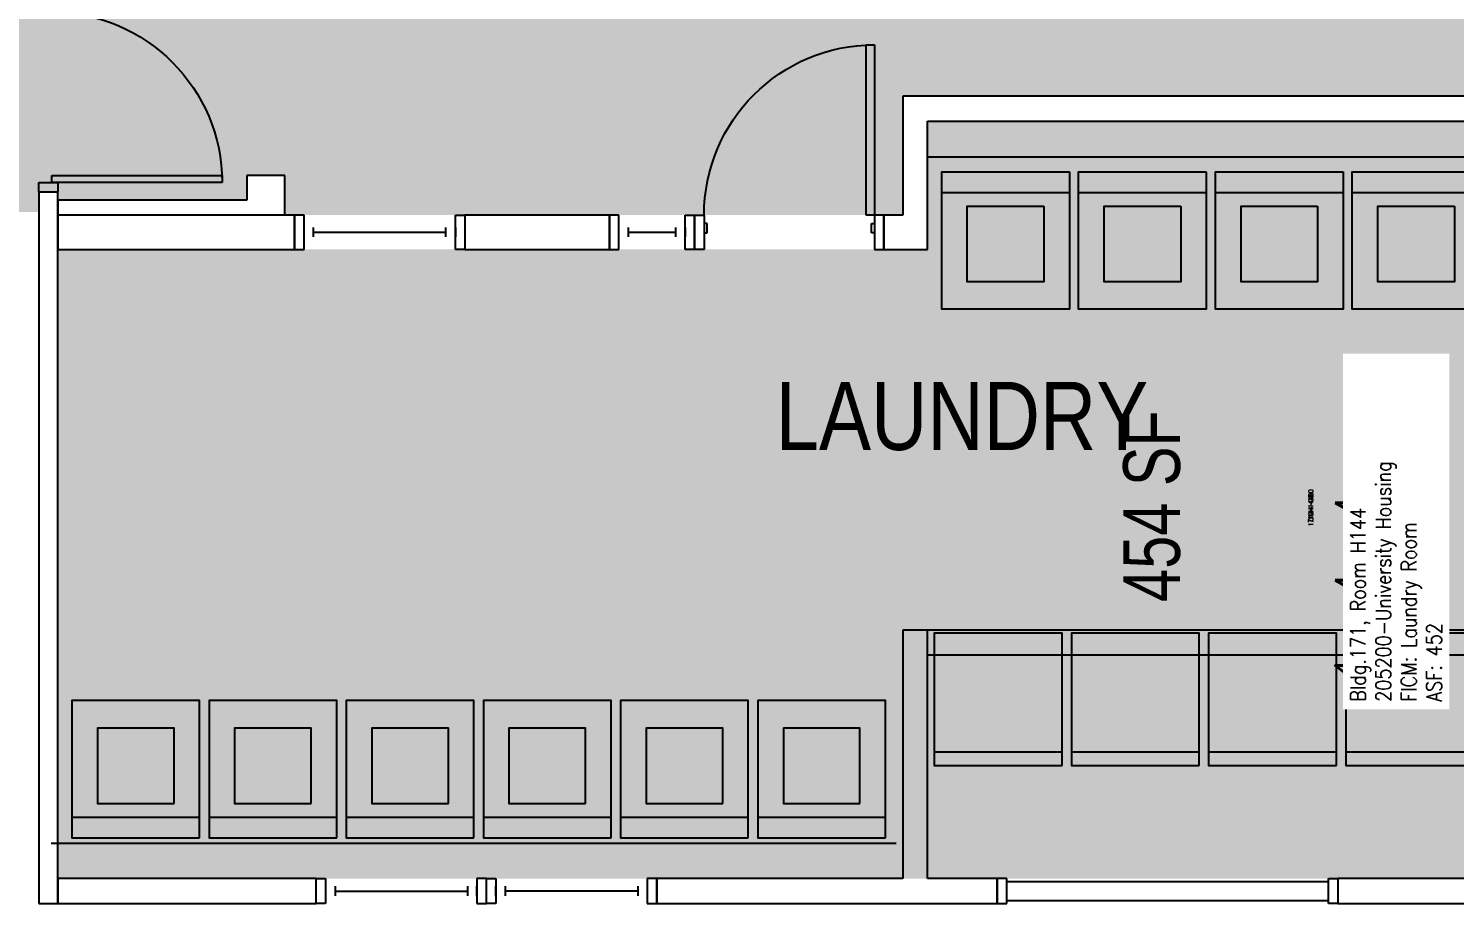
# Model space of a CAD drawing. Header units: inches. Extents: x -183 to 3698, y -798 to 1721.
# Drawn here: x 1862.7 to 2164.1, y 1115.1 to 1300.1 of the extents above; entities that cross this region are included whole.
import ezdxf
from ezdxf.enums import TextEntityAlignment as Align

# ---------------------------------------------------------------- set-up
doc = ezdxf.new("R2010")
doc.units = ezdxf.units.IN
doc.header["$LTSCALE"] = 96
doc.header["$MEASUREMENT"] = 0
doc.layers.get('0').update_dxf_attribs({"plot": 0})
doc.layers.get('DEFPOINTS').update_dxf_attribs({"color": 40})
for name, color, linetype in [('A-AREA-IDEN', 1, 'Continuous'), ('A-DOOR', 2, 'Continuous'), ('A-GLAZ', 1, 'Continuous'), ('A-IDEN-RNUM', 7, 'Continuous'), ('A-IDEN-SNUM', 4, 'Continuous'), ('A-IDEN-VNUM', 4, 'Continuous'), ('A-MISC', 2, 'Continuous'), ('A-WALL', 5, 'Continuous'), ('AREA-TEXT', 3, 'Continuous'), ('P-FIXTURE', 1, 'Continuous'), ('Rooms-Category-Color', 7, 'Continuous'), ('Rooms-College-Color', 7, 'Continuous'), ('Rooms-Department-Color', 7, 'Continuous'), ('Rooms-Division-Color', 7, 'Continuous'), ('Rooms-Information', 7, 'Continuous')]:
    doc.layers.add(name, color=color, linetype=linetype)
doc.styles.add('AREA', font='arial.ttf', dxfattribs={"width": 0.75, "height": 12})
doc.styles.add('ROOMSNUMBER', font='txt.shx', dxfattribs={"height": 0.03})
doc.styles.add('ROOMVNUMBER', font='simplex.shx', dxfattribs={"width": 0.85})
doc.styles.get("Standard").update_dxf_attribs({"font": 'ARIALN.TTF'})

# ---------------------------------------------------------------- blocks, each defined once
blk = doc.blocks.new('APPL_MISC_WASHER 26X26_P')
at = {"color": 2, "linetype": 'ByBlock', "lineweight": -2}
blk.add_line((0.15, -0.5), (0.15, 0.5), dxfattribs=at)
for points in [[(0, 0.5), (1, 0.5), (1, -0.5), (0, -0.5)], [(0.25, 0.3), (0.8, 0.3), (0.8, -0.3), (0.25, -0.3)]]:
    blk.add_lwpolyline(points, close=True, dxfattribs=at)
at = {"layer": 'DEFPOINTS', "color": 2, "linetype": 'ByBlock', "lineweight": -2}
for p in [(0, 0.5), (0, -0.5)]:
    blk.add_point(p, dxfattribs=at)
blk = doc.blocks.new('I_APPL_MISC_DRYER 28X26_P')
at = {"color": 2, "linetype": 'ByBlock', "lineweight": -2}
blk.add_line((0.1, -0.5), (0.1, 0.5), dxfattribs=at)
blk.add_lwpolyline([(0, -0.5), (1, -0.5), (1, 0.5), (0, 0.5)], close=True, dxfattribs=at)
at = {"layer": 'DEFPOINTS', "color": 2, "linetype": 'ByBlock', "lineweight": -2}
for p in [(0, 0.5), (0, -0.5)]:
    blk.add_point(p, dxfattribs=at)

msp = doc.modelspace()

# ---------------------------------------------------------------- hatches: boundary and pattern name
at = {"layer": 'Rooms-Category-Color', "true_color": 0xadadad}
msp.add_hatch(color=253, dxfattribs=at).paths.add_polyline_path([(2434.81, 1302.06), (2431.28, 1305.6), (2404.37, 1332.5), (2404.37, 1345.75), (2041.22, 1345.75), (2041.22, 1370.75), (1958.89, 1370.75), (1958.89, 1345.75), (1868.87, 1345.75), (1868.87, 1341.5), (1864.87, 1341.5), (1864.87, 1343.19), (1824.87, 1343.19), (1824.87, 1338), (1816.87, 1338), (1816.87, 1346.37), (1715.13, 1346.37), (1715.13, 1362.37), (1654.13, 1362.37), (1654.13, 1346.37), (1376.13, 1346.37), (1376.13, 1477.38), (1260.13, 1477.38), (1260.13, 1346.37), (780.38, 1346.37), (780.38, 1341.5), (776.38, 1341.5), (776.38, 1342.96), (736.38, 1342.96), (736.38, 1338), (728.38, 1338), (728.38, 1345.75), (673.36, 1345.75), (673.36, 1370.75), (591.03, 1370.75), (591.03, 1345.75), (233.3, 1345.75), (233.5, 1285.75), (632.97, 1285.75), (632.97, 1237.75), (768, 1237.75), (776.38, 1237.75), (776.38, 1265.5), (780.38, 1265.5), (780.38, 1263.75), (820.38, 1263.75), (820.38, 1269), (828.38, 1269), (828.38, 1237.75), (939.72, 1237.75), (939.72, 1276.67), (1347.19, 1276.67), (1347.19, 1190.38), (1378.69, 1190.38), (1378.69, 1188), (1373.19, 1188), (1373.19, 1151.12), (1373.19, 1146.75), (1375.19, 1146.75), (1375.19, 1142.75), (1451.19, 1142.75), (1451.19, 1146.75), (1453.11, 1146.75), (1453.19, 1151.12), (1453.19, 1188), (1447.69, 1188), (1447.69, 1190.38), (1479.65, 1190.38), (1479.65, 1209.17), (1484.9, 1209.17), (1484.9, 1255.17), (1479.65, 1255.17), (1479.65, 1276.67), (1571.65, 1276.67), (1571.65, 1261.25), (1860.5, 1261.25), (1864.87, 1261.25), (1864.87, 1265.5), (1868.87, 1265.5), (1868.87, 1263.75), (1908.87, 1263.75), (1908.87, 1269), (1916.87, 1269), (1916.87, 1260.62), (2047.49, 1260.62), (2047.49, 1285.75), (2323.85, 1285.75), (2348.97, 1260.62), (2386.31, 1260.62), (2392.39, 1259.63)])
at = {"layer": 'Rooms-Category-Color', "true_color": 0x728ef3}
msp.add_hatch(color=171, dxfattribs=at).paths.add_polyline_path([(2052.74, 1280.5), (2052.74, 1253.37), (1868.87, 1253.37), (1868.87, 1120.37), (2238.63, 1120.37), (2285.08, 1166.83), (2284.28, 1167.62), (2259.74, 1167.62), (2259.74, 1172.87), (2286.46, 1172.87), (2288.8, 1170.54), (2360.21, 1241.96), (2321.67, 1280.5)])
at = {"layer": 'Rooms-College-Color', "true_color": 0xadadad}
for points in [[(2434.81, 1302.06), (2431.28, 1305.6), (2404.37, 1332.5), (2404.37, 1345.75), (2041.22, 1345.75), (2041.22, 1370.75), (1958.89, 1370.75), (1958.89, 1345.75), (1868.87, 1345.75), (1868.87, 1341.5), (1864.87, 1341.5), (1864.87, 1343.19), (1824.87, 1343.19), (1824.87, 1338), (1816.87, 1338), (1816.87, 1346.37), (1715.13, 1346.37), (1715.13, 1362.37), (1654.13, 1362.37), (1654.13, 1346.37), (1376.13, 1346.37), (1376.13, 1477.38), (1260.13, 1477.38), (1260.13, 1346.37), (780.38, 1346.37), (780.38, 1341.5), (776.38, 1341.5), (776.38, 1342.96), (736.38, 1342.96), (736.38, 1338), (728.38, 1338), (728.38, 1345.75), (673.36, 1345.75), (673.36, 1370.75), (591.03, 1370.75), (591.03, 1345.75), (233.3, 1345.75), (233.5, 1285.75), (632.97, 1285.75), (632.97, 1237.75), (768, 1237.75), (776.38, 1237.75), (776.38, 1265.5), (780.38, 1265.5), (780.38, 1263.75), (820.38, 1263.75), (820.38, 1269), (828.38, 1269), (828.38, 1237.75), (939.72, 1237.75), (939.72, 1276.67), (1347.19, 1276.67), (1347.19, 1190.38), (1378.69, 1190.38), (1378.69, 1188), (1373.19, 1188), (1373.19, 1151.12), (1373.19, 1146.75), (1375.19, 1146.75), (1375.19, 1142.75), (1451.19, 1142.75), (1451.19, 1146.75), (1453.11, 1146.75), (1453.19, 1151.12), (1453.19, 1188), (1447.69, 1188), (1447.69, 1190.38), (1479.65, 1190.38), (1479.65, 1209.17), (1484.9, 1209.17), (1484.9, 1255.17), (1479.65, 1255.17), (1479.65, 1276.67), (1571.65, 1276.67), (1571.65, 1261.25), (1860.5, 1261.25), (1864.87, 1261.25), (1864.87, 1265.5), (1868.87, 1265.5), (1868.87, 1263.75), (1908.87, 1263.75), (1908.87, 1269), (1916.87, 1269), (1916.87, 1260.62), (2047.49, 1260.62), (2047.49, 1285.75), (2323.85, 1285.75), (2348.97, 1260.62), (2386.31, 1260.62), (2392.39, 1259.63)], [(2052.74, 1280.5), (2052.74, 1253.37), (1868.87, 1253.37), (1868.87, 1120.37), (2238.63, 1120.37), (2285.08, 1166.83), (2284.28, 1167.62), (2259.74, 1167.62), (2259.74, 1172.87), (2286.46, 1172.87), (2288.8, 1170.54), (2360.21, 1241.96), (2321.67, 1280.5)]]:
    msp.add_hatch(color=253, dxfattribs=at).paths.add_polyline_path(points)
at = {"layer": 'Rooms-Department-Color', "true_color": 0xacacac}
msp.add_hatch(color=253, dxfattribs=at).paths.add_polyline_path([(2434.81, 1302.06), (2431.28, 1305.6), (2404.37, 1332.5), (2404.37, 1345.75), (2041.22, 1345.75), (2041.22, 1370.75), (1958.89, 1370.75), (1958.89, 1345.75), (1868.87, 1345.75), (1868.87, 1341.5), (1864.87, 1341.5), (1864.87, 1343.19), (1824.87, 1343.19), (1824.87, 1338), (1816.87, 1338), (1816.87, 1346.37), (1715.13, 1346.37), (1715.13, 1362.37), (1654.13, 1362.37), (1654.13, 1346.37), (1376.13, 1346.37), (1376.13, 1477.38), (1260.13, 1477.38), (1260.13, 1346.37), (780.38, 1346.37), (780.38, 1341.5), (776.38, 1341.5), (776.38, 1342.96), (736.38, 1342.96), (736.38, 1338), (728.38, 1338), (728.38, 1345.75), (673.36, 1345.75), (673.36, 1370.75), (591.03, 1370.75), (591.03, 1345.75), (233.3, 1345.75), (233.5, 1285.75), (632.97, 1285.75), (632.97, 1237.75), (768, 1237.75), (776.38, 1237.75), (776.38, 1265.5), (780.38, 1265.5), (780.38, 1263.75), (820.38, 1263.75), (820.38, 1269), (828.38, 1269), (828.38, 1237.75), (939.72, 1237.75), (939.72, 1276.67), (1347.19, 1276.67), (1347.19, 1190.38), (1378.69, 1190.38), (1378.69, 1188), (1373.19, 1188), (1373.19, 1151.12), (1373.19, 1146.75), (1375.19, 1146.75), (1375.19, 1142.75), (1451.19, 1142.75), (1451.19, 1146.75), (1453.11, 1146.75), (1453.19, 1151.12), (1453.19, 1188), (1447.69, 1188), (1447.69, 1190.38), (1479.65, 1190.38), (1479.65, 1209.17), (1484.9, 1209.17), (1484.9, 1255.17), (1479.65, 1255.17), (1479.65, 1276.67), (1571.65, 1276.67), (1571.65, 1261.25), (1860.5, 1261.25), (1864.87, 1261.25), (1864.87, 1265.5), (1868.87, 1265.5), (1868.87, 1263.75), (1908.87, 1263.75), (1908.87, 1269), (1916.87, 1269), (1916.87, 1260.62), (2047.49, 1260.62), (2047.49, 1285.75), (2323.85, 1285.75), (2348.97, 1260.62), (2386.31, 1260.62), (2392.39, 1259.63)])
at = {"layer": 'Rooms-Department-Color', "true_color": 0x604aed}
msp.add_hatch(color=173, dxfattribs=at).paths.add_polyline_path([(2052.74, 1280.5), (2052.74, 1253.37), (1868.87, 1253.37), (1868.87, 1120.37), (2238.63, 1120.37), (2285.08, 1166.83), (2284.28, 1167.62), (2259.74, 1167.62), (2259.74, 1172.87), (2286.46, 1172.87), (2288.8, 1170.54), (2360.21, 1241.96), (2321.67, 1280.5)])
at = {"layer": 'Rooms-Division-Color', "true_color": 0xadadad}
msp.add_hatch(color=253, dxfattribs=at).paths.add_polyline_path([(2434.81, 1302.06), (2431.28, 1305.6), (2404.37, 1332.5), (2404.37, 1345.75), (2041.22, 1345.75), (2041.22, 1370.75), (1958.89, 1370.75), (1958.89, 1345.75), (1868.87, 1345.75), (1868.87, 1341.5), (1864.87, 1341.5), (1864.87, 1343.19), (1824.87, 1343.19), (1824.87, 1338), (1816.87, 1338), (1816.87, 1346.37), (1715.13, 1346.37), (1715.13, 1362.37), (1654.13, 1362.37), (1654.13, 1346.37), (1376.13, 1346.37), (1376.13, 1477.38), (1260.13, 1477.38), (1260.13, 1346.37), (780.38, 1346.37), (780.38, 1341.5), (776.38, 1341.5), (776.38, 1342.96), (736.38, 1342.96), (736.38, 1338), (728.38, 1338), (728.38, 1345.75), (673.36, 1345.75), (673.36, 1370.75), (591.03, 1370.75), (591.03, 1345.75), (233.3, 1345.75), (233.5, 1285.75), (632.97, 1285.75), (632.97, 1237.75), (768, 1237.75), (776.38, 1237.75), (776.38, 1265.5), (780.38, 1265.5), (780.38, 1263.75), (820.38, 1263.75), (820.38, 1269), (828.38, 1269), (828.38, 1237.75), (939.72, 1237.75), (939.72, 1276.67), (1347.19, 1276.67), (1347.19, 1190.38), (1378.69, 1190.38), (1378.69, 1188), (1373.19, 1188), (1373.19, 1151.12), (1373.19, 1146.75), (1375.19, 1146.75), (1375.19, 1142.75), (1451.19, 1142.75), (1451.19, 1146.75), (1453.11, 1146.75), (1453.19, 1151.12), (1453.19, 1188), (1447.69, 1188), (1447.69, 1190.38), (1479.65, 1190.38), (1479.65, 1209.17), (1484.9, 1209.17), (1484.9, 1255.17), (1479.65, 1255.17), (1479.65, 1276.67), (1571.65, 1276.67), (1571.65, 1261.25), (1860.5, 1261.25), (1864.87, 1261.25), (1864.87, 1265.5), (1868.87, 1265.5), (1868.87, 1263.75), (1908.87, 1263.75), (1908.87, 1269), (1916.87, 1269), (1916.87, 1260.62), (2047.49, 1260.62), (2047.49, 1285.75), (2323.85, 1285.75), (2348.97, 1260.62), (2386.31, 1260.62), (2392.39, 1259.63)])
at = {"layer": 'Rooms-Division-Color', "true_color": 0x604aed}
msp.add_hatch(color=173, dxfattribs=at).paths.add_polyline_path([(2052.74, 1280.5), (2052.74, 1253.37), (1868.87, 1253.37), (1868.87, 1120.37), (2238.63, 1120.37), (2285.08, 1166.83), (2284.28, 1167.62), (2259.74, 1167.62), (2259.74, 1172.87), (2286.46, 1172.87), (2288.8, 1170.54), (2360.21, 1241.96), (2321.67, 1280.5)])

# ---------------------------------------------------------------- linework, layer by layer
at = {"layer": 'A-DOOR'}
for p, q in [((2039.74, 1260.62), (2039.74, 1296.63)), ((2039.74, 1296.63), (2041.49, 1296.63)), ((2041.49, 1296.63), (2041.49, 1260.62)), ((1864.87, 1265.5), (1864.87, 1267.5)), ((1864.87, 1267.5), (1868.87, 1267.5)), ((1867.62, 1267.5), (1867.62, 1269)), ((1867.62, 1269), (1903.62, 1269)), ((1903.62, 1267.5), (1867.62, 1267.5)), ((1868.87, 1267.5), (1868.87, 1265.5)), ((1903.62, 1269), (1903.62, 1267.5)), ((1868.87, 1265.5), (1864.87, 1265.5)), ((2003.49, 1253.37), (2003.49, 1260.62)), ((2003.49, 1260.62), (2005.49, 1260.62)), ((2005.49, 1260.62), (2005.49, 1253.37)), ((2041.49, 1260.62), (2039.74, 1260.62)), ((2043.49, 1260.62), (2041.49, 1260.62)), ((2041.49, 1260.62), (2041.49, 1253.37)), ((2043.49, 1253.37), (2043.49, 1260.62)), ((2006.12, 1258.88), (2005.49, 1258.88)), ((2005.49, 1258.88), (2005.49, 1256.88)), ((2006.12, 1256.88), (2006.12, 1258.88)), ((2040.87, 1256.88), (2040.87, 1258.88)), ((2040.87, 1258.88), (2041.49, 1258.88)), ((2041.49, 1258.88), (2041.49, 1256.88)), ((2005.49, 1256.88), (2006.12, 1256.88)), ((2041.49, 1256.88), (2040.87, 1256.88)), ((2005.49, 1253.37), (2003.49, 1253.37)), ((2041.49, 1253.37), (2043.49, 1253.37))]:
    msp.add_line(p, q, dxfattribs=at)
at = {"layer": 'A-DOOR', "extrusion": (0, 0, -1)}
for centre, start, end in [((-1867.62, 1267.5), 90, 180), ((-2041.49, 1260.62), 360, 90)]:
    msp.add_arc(centre, 36, start, end, dxfattribs=at)
at = {"layer": 'A-GLAZ'}
for p, q in [((1920.93, 1260.62), (1918.93, 1260.62)), ((1918.93, 1260.62), (1918.93, 1253.37)), ((1920.93, 1253.37), (1920.93, 1260.62)), ((1952.93, 1260.62), (1954.93, 1260.62)), ((1952.93, 1253.37), (1952.93, 1260.62)), ((1954.93, 1260.62), (1954.93, 1253.37)), ((1987.49, 1260.62), (1985.49, 1260.62)), ((1985.49, 1260.62), (1985.49, 1253.37)), ((1987.49, 1253.37), (1987.49, 1260.62)), ((2001.49, 1260.62), (2003.49, 1260.62)), ((2001.49, 1253.37), (2001.49, 1260.62)), ((2003.49, 1260.62), (2003.49, 1253.37)), ((1920.93, 1256), (1920.93, 1258)), ((1922.93, 1256), (1922.93, 1258)), ((1922.93, 1257), (1950.93, 1257)), ((1950.93, 1256), (1950.93, 1258)), ((1952.93, 1258), (1952.93, 1256)), ((1987.49, 1256), (1987.49, 1258)), ((1989.49, 1256), (1989.49, 1258)), ((1989.49, 1257), (1999.49, 1257)), ((1999.49, 1256), (1999.49, 1258)), ((2001.49, 1258), (2001.49, 1256)), ((1918.93, 1253.37), (1920.93, 1253.37)), ((1954.93, 1253.37), (1952.93, 1253.37)), ((1985.49, 1253.37), (1987.49, 1253.37)), ((2003.49, 1253.37), (2001.49, 1253.37)), ((1923.48, 1115.12), (1923.48, 1120.37)), ((1923.48, 1120.37), (1925.48, 1120.37)), ((1925.48, 1120.37), (1925.48, 1115.12)), ((1925.48, 1118.75), (1925.48, 1116.75)), ((1927.48, 1118.75), (1927.48, 1116.75)), ((1955.48, 1118.75), (1955.48, 1116.75)), ((1959.48, 1120.37), (1957.48, 1120.37)), ((1957.48, 1120.37), (1957.48, 1115.12)), ((1957.48, 1116.75), (1957.48, 1118.75)), ((1959.48, 1115.12), (1959.48, 1120.37)), ((1959.48, 1120.37), (1961.48, 1120.37)), ((1959.48, 1115.12), (1959.48, 1120.37)), ((1961.48, 1120.37), (1961.48, 1115.12)), ((1961.48, 1116.75), (1961.48, 1118.75)), ((1963.48, 1118.75), (1963.48, 1116.75)), ((1991.48, 1118.75), (1991.48, 1116.75)), ((1995.48, 1120.37), (1993.48, 1120.37)), ((1993.48, 1120.37), (1993.48, 1115.12)), ((1993.48, 1118.75), (1993.48, 1116.75)), ((1995.48, 1115.12), (1995.48, 1120.37)), ((2069.48, 1120.37), (2067.48, 1120.37)), ((2067.48, 1120.37), (2067.48, 1115.12)), ((2069.48, 1115.12), (2069.48, 1120.37)), ((2069.48, 1119.75), (2137.48, 1119.75)), ((2137.48, 1120.37), (2139.48, 1120.37)), ((2137.48, 1115.12), (2137.48, 1120.37)), ((2139.48, 1120.37), (2139.48, 1115.12)), ((1927.48, 1117.75), (1955.48, 1117.75)), ((1991.48, 1117.75), (1963.48, 1117.75)), ((2069.48, 1115.75), (2137.48, 1115.75)), ((1925.48, 1115.12), (1923.48, 1115.12)), ((1957.48, 1115.12), (1959.48, 1115.12)), ((1961.48, 1115.12), (1959.48, 1115.12)), ((1993.48, 1115.12), (1995.48, 1115.12)), ((2067.48, 1115.12), (2069.48, 1115.12)), ((2139.48, 1115.12), (2137.48, 1115.12))]:
    msp.add_line(p, q, dxfattribs=at)
at = {"layer": 'A-MISC', "ltscale": 0.5}
for p, q in [((2052.74, 1272.91), (2260.31, 1272.91)), ((2046.13, 1127.78), (1867.51, 1127.78))]:
    msp.add_line(p, q, dxfattribs=at)
at = {"layer": 'A-WALL'}
for p, q in [((2167.67, 1285.75), (2047.49, 1285.75)), ((2047.49, 1285.75), (2047.49, 1260.62)), ((2052.74, 1280.5), (2167.67, 1280.5)), ((2052.74, 1253.37), (2052.74, 1280.5)), ((1916.87, 1269), (1908.87, 1269)), ((1908.87, 1269), (1908.87, 1263.75)), ((1916.87, 1260.62), (1916.87, 1269)), ((1868.87, 1265.5), (1864.87, 1265.5)), ((1864.87, 1265.5), (1864.87, 1115.12)), ((1868.87, 1115.12), (1868.87, 1265.5)), ((1908.87, 1263.75), (1868.87, 1263.75)), ((1868.87, 1263.75), (1868.88, 1260.62)), ((1918.93, 1260.62), (1868.87, 1260.62)), ((1868.87, 1260.62), (1868.87, 1253.37)), ((1918.93, 1253.37), (1918.93, 1260.62)), ((1985.49, 1260.62), (1954.93, 1260.62)), ((1954.93, 1260.62), (1954.93, 1253.37)), ((1985.49, 1253.37), (1985.49, 1260.62)), ((2047.49, 1260.62), (2043.49, 1260.62)), ((2043.49, 1260.62), (2043.49, 1253.37)), ((1868.87, 1253.37), (1918.93, 1253.37)), ((1954.93, 1253.37), (1985.49, 1253.37)), ((2043.49, 1253.37), (2052.74, 1253.37)), ((2047.49, 1172.87), (2047.49, 1120.37)), ((2052.74, 1172.87), (2047.49, 1172.87)), ((2259.74, 1172.87), (2052.74, 1172.87)), ((2052.74, 1120.37), (2052.74, 1172.87)), ((2259.74, 1167.62), (2052.74, 1167.62)), ((1923.48, 1120.37), (1868.87, 1120.37)), ((1868.87, 1120.37), (1868.87, 1115.12)), ((1923.48, 1115.12), (1923.48, 1120.37)), ((2047.49, 1120.37), (1995.48, 1120.37)), ((1995.48, 1120.37), (1995.48, 1115.12)), ((2067.48, 1120.37), (2052.74, 1120.37)), ((2067.48, 1115.12), (2067.48, 1120.37)), ((2238.63, 1120.37), (2139.48, 1120.37)), ((2139.48, 1120.37), (2139.48, 1115.12)), ((1864.87, 1115.12), (1868.87, 1115.12)), ((1868.87, 1115.12), (1923.48, 1115.12)), ((1995.48, 1115.12), (2067.48, 1115.12)), ((2139.48, 1115.12), (2240.81, 1115.12))]:
    msp.add_line(p, q, dxfattribs=at)

# ---------------------------------------------------------------- block references
at = {"layer": 'P-FIXTURE', "yscale": 27}
for name, p, xscale, zscale, rotation in [('APPL_MISC_WASHER 26X26_P', (2069.22, 1269.75), 29, 36, 269.999999846659), ('APPL_MISC_WASHER 26X26_P', (2098.16, 1269.75), 29, 36, 269.999999846659), ('APPL_MISC_WASHER 26X26_P', (2127.1, 1269.75), 29, 36, 269.999999846659), ('APPL_MISC_WASHER 26X26_P', (2156.03, 1269.75), 29, 36, 269.999999846659), ('I_APPL_MISC_DRYER 28X26_P', (2067.66, 1144.28), 28, 72, 89.99999999999349), ('I_APPL_MISC_DRYER 28X26_P', (2096.66, 1144.28), 28, 72, 89.99999999999349), ('I_APPL_MISC_DRYER 28X26_P', (2125.66, 1144.28), 28, 72, 89.99999999999349), ('I_APPL_MISC_DRYER 28X26_P', (2154.66, 1144.28), 28, 72, 89.99999999999349)]:
    msp.add_blockref(name, p, dxfattribs=dict(at, xscale=xscale, zscale=zscale, rotation=rotation))
at = {"layer": 'P-FIXTURE', "extrusion": (0, 0, -1), "xscale": 29, "yscale": 27, "zscale": -36, "rotation": 89.99999984665898}
for p in [(-1885.35, 1129.01), (-1914.35, 1129.01), (-1943.35, 1129.01), (-1972.35, 1129.01), (-2001.35, 1129.01), (-2030.35, 1129.01)]:
    msp.add_blockref('APPL_MISC_WASHER 26X26_P', p, dxfattribs=at)

# ---------------------------------------------------------------- texts
at = {"layer": 'A-AREA-IDEN'}
msp.add_text('LAUNDRY', height=14.4, dxfattribs=at).set_placement((2060.01, 1210.98), align=Align.CENTER)
at = {"layer": 'A-IDEN-RNUM', "style": 'ROOMSNUMBER', "width": 0.85}
msp.add_text('0144-00', height=1, rotation=90, dxfattribs=at).set_placement((2133.78, 1198.73), align=Align.MIDDLE_CENTER)
at = {"layer": 'A-IDEN-SNUM', "style": 'ROOMSNUMBER', "width": 0.85}
msp.add_text('1710H14400', height=1, rotation=90, dxfattribs=at).set_placement((2133.78, 1198.73), align=Align.MIDDLE_CENTER)
at = {"layer": 'A-IDEN-VNUM', "style": 'ROOMVNUMBER', "width": 0.85}
msp.add_text('144', height=22.5, rotation=90, dxfattribs=at).set_placement((2150.17, 1180.98), align=Align.MIDDLE_CENTER)
at = {"layer": 'AREA-TEXT', "style": 'AREA', "width": 0.75}
msp.add_text('454 SF', height=12, rotation=90, dxfattribs=at).set_placement((2100.09, 1199.14), align=Align.MIDDLE_CENTER)

# ---------------------------------------------------------------- next in the draw order: texts
at = {"layer": 'Rooms-Information', "insert": (2161.42, 1157.76), "char_height": 3.2143, "width": 72, "attachment_point": 7, "rotation": 90, "style": 'ROOMVNUMBER', "bg_fill": 3, "box_fill_scale": 1.5, "bg_fill_color": 256, "bg_fill_true_color": 13158600, "bg_fill_transparency": 0}
msp.add_mtext('Bldg.171, Room H144^M^J205200-University Housing^M^JFICM: Laundry Room^M^JASF: 452', dxfattribs=at)

doc.saveas('drawing.dxf')
